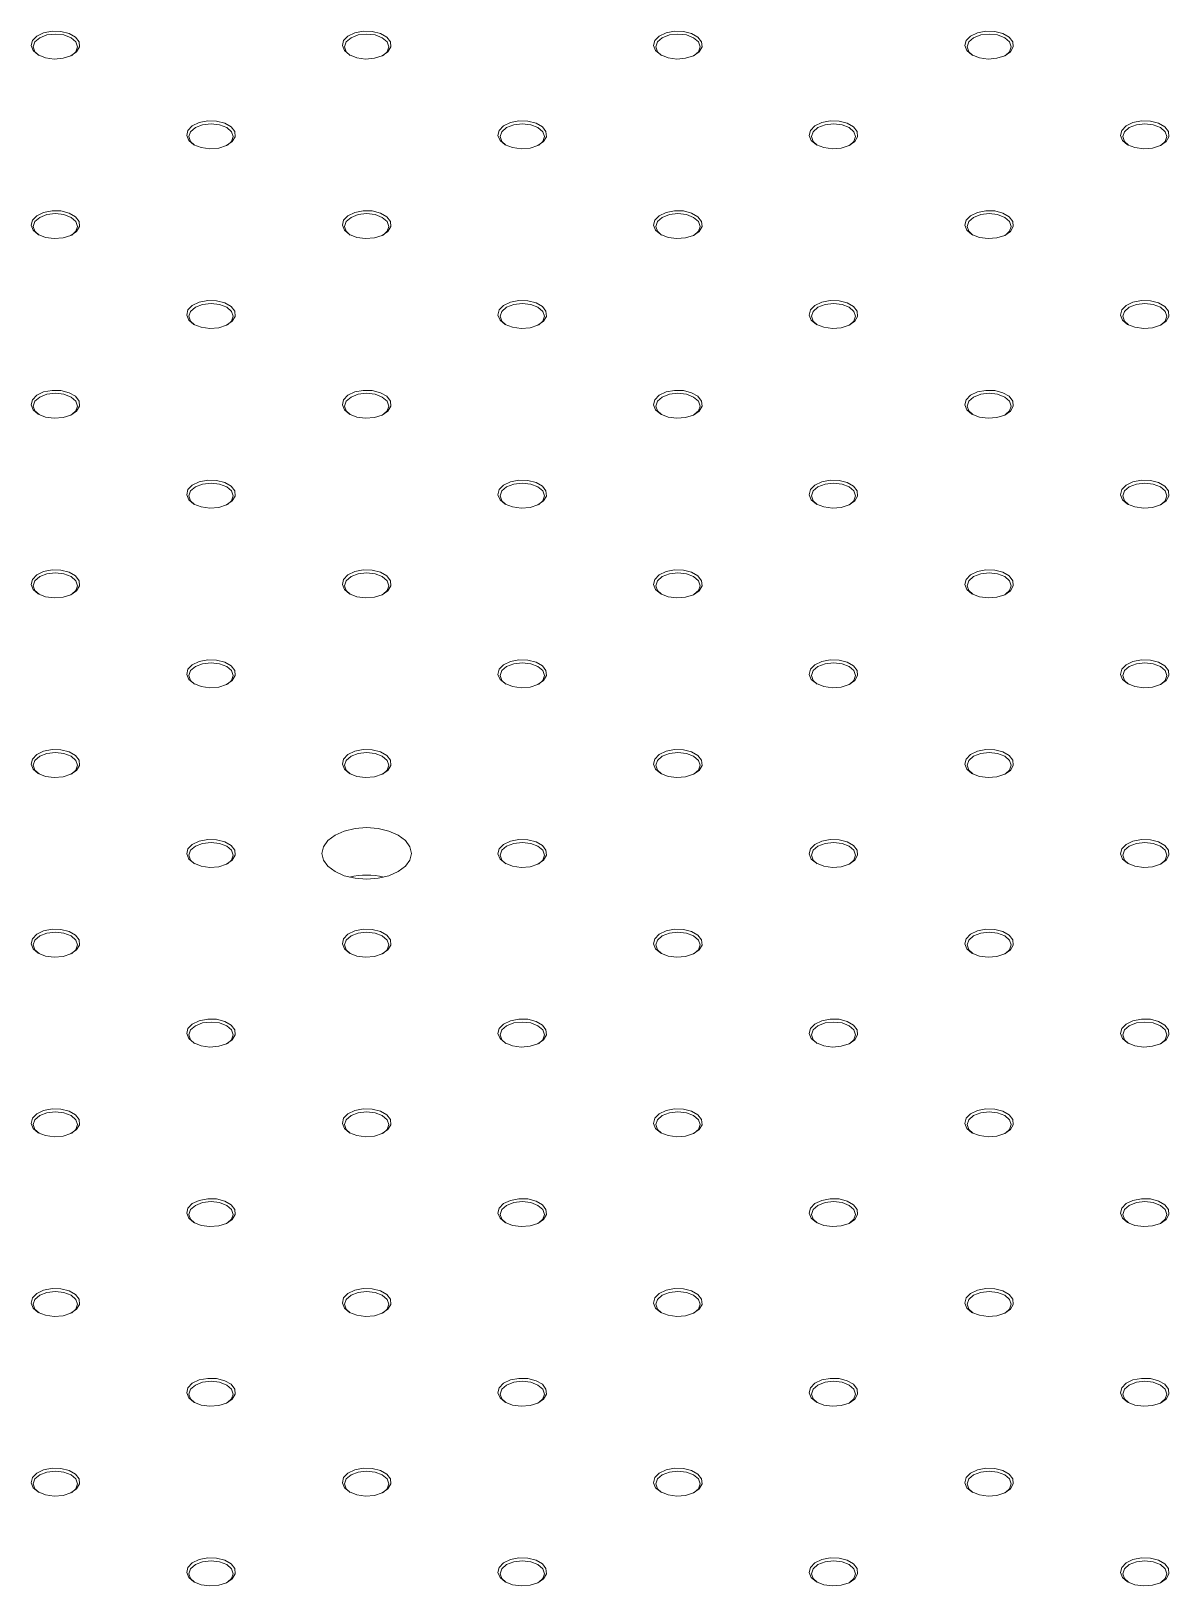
# Model space of a CAD drawing. Header units: inches. Extents: x 0.1 to 10.9, y 0 to 8.5.
# Drawn here: x 8.923 to 9.393, y 7.028 to 7.671 of the extents above; entities that cross this region are included whole.
import ezdxf

# ---------------------------------------------------------------- set-up
doc = ezdxf.new("R2010")
doc.units = ezdxf.units.IN
doc.header["$MEASUREMENT"] = 0

msp = doc.modelspace()

# ---------------------------------------------------------------- linework, layer by layer
at = {"color": 7, "linetype": 'Continuous', "lineweight": 18, "flags": 128}
for points in [[(8.92554, 7.66087), (8.92345, 7.66263), (8.92261, 7.6647), (8.92312, 7.66681), (8.92491, 7.66867), (8.92775, 7.67003), (8.93125, 7.67071), (8.93494, 7.67061), (8.93832, 7.66975), (8.94093, 7.66825), (8.94242, 7.6663), (8.94259, 7.66417), (8.94142, 7.66215), (8.93906, 7.66051), (8.93583, 7.65947), (8.93218, 7.65918), (8.92858, 7.65966), (8.92554, 7.66087)], [(9.0541, 7.66087), (9.05202, 7.66263), (9.05117, 7.6647), (9.05168, 7.66681), (9.05348, 7.66867), (9.05632, 7.67003), (9.05982, 7.67071), (9.06351, 7.67061), (9.06688, 7.66975), (9.06949, 7.66825), (9.07099, 7.6663), (9.07116, 7.66417), (9.06998, 7.66215), (9.06762, 7.66051), (9.0644, 7.65947), (9.06074, 7.65918), (9.05715, 7.65966), (9.0541, 7.66087)], [(9.18267, 7.66087), (9.18058, 7.66263), (9.17974, 7.6647), (9.18025, 7.66681), (9.18204, 7.66867), (9.18488, 7.67003), (9.18838, 7.67071), (9.19207, 7.67061), (9.19545, 7.66975), (9.19806, 7.66825), (9.19955, 7.6663), (9.19972, 7.66417), (9.19855, 7.66215), (9.19619, 7.66051), (9.19296, 7.65947), (9.18931, 7.65918), (9.18571, 7.65966), (9.18267, 7.66087)], [(9.31123, 7.66087), (9.30915, 7.66263), (9.3083, 7.6647), (9.30881, 7.66681), (9.31061, 7.66867), (9.31345, 7.67003), (9.31695, 7.67071), (9.32064, 7.67061), (9.32401, 7.66975), (9.32662, 7.66825), (9.32812, 7.6663), (9.32829, 7.66417), (9.32711, 7.66215), (9.32475, 7.66051), (9.32153, 7.65947), (9.31787, 7.65918), (9.31428, 7.65966), (9.31123, 7.66087)], [(8.93941, 7.66068), (8.94108, 7.66221), (8.94178, 7.66423), (8.94108, 7.66624), (8.9391, 7.66796), (8.93614, 7.6691), (8.93264, 7.6695), (8.92915, 7.6691), (8.92618, 7.66796), (8.9242, 7.66624), (8.92351, 7.66423), (8.9242, 7.66221), (8.92587, 7.66068)], [(9.06797, 7.66068), (9.06965, 7.66221), (9.07034, 7.66423), (9.06965, 7.66624), (9.06767, 7.66796), (9.0647, 7.6691), (9.06121, 7.6695), (9.05771, 7.6691), (9.05475, 7.66796), (9.05277, 7.66624), (9.05207, 7.66423), (9.05277, 7.66221), (9.05444, 7.66068)], [(9.19654, 7.66068), (9.19821, 7.66221), (9.19891, 7.66423), (9.19821, 7.66624), (9.19623, 7.66796), (9.19327, 7.6691), (9.18977, 7.6695), (9.18628, 7.6691), (9.18331, 7.66796), (9.18133, 7.66624), (9.18064, 7.66423), (9.18133, 7.66221), (9.183, 7.66068)], [(9.3251, 7.66068), (9.32678, 7.66221), (9.32747, 7.66423), (9.32678, 7.66624), (9.3248, 7.66796), (9.32183, 7.6691), (9.31834, 7.6695), (9.31484, 7.6691), (9.31188, 7.66796), (9.3099, 7.66624), (9.3092, 7.66423), (9.3099, 7.66221), (9.31157, 7.66068)], [(8.98982, 7.62376), (8.98774, 7.62552), (8.98689, 7.62759), (8.9874, 7.6297), (8.9892, 7.63156), (8.99204, 7.63293), (8.99554, 7.6336), (8.99922, 7.6335), (9.0026, 7.63264), (9.00521, 7.63114), (9.0067, 7.62919), (9.00687, 7.62706), (9.0057, 7.62504), (9.00334, 7.6234), (9.00012, 7.62236), (8.99646, 7.62207), (8.99287, 7.62255), (8.98982, 7.62376)], [(9.00369, 7.62357), (9.00537, 7.6251), (9.00606, 7.62712), (9.00537, 7.62913), (9.00339, 7.63085), (9.00042, 7.63199), (8.99692, 7.63239), (8.99343, 7.63199), (8.99046, 7.63085), (8.98848, 7.62913), (8.98779, 7.62712), (8.98848, 7.6251), (8.99016, 7.62357)], [(9.11839, 7.62376), (9.1163, 7.62552), (9.11545, 7.62759), (9.11597, 7.6297), (9.11776, 7.63156), (9.1206, 7.63293), (9.1241, 7.6336), (9.12779, 7.6335), (9.13117, 7.63264), (9.13378, 7.63114), (9.13527, 7.62919), (9.13544, 7.62706), (9.13427, 7.62504), (9.13191, 7.6234), (9.12868, 7.62236), (9.12503, 7.62207), (9.12143, 7.62255), (9.11839, 7.62376)], [(9.13226, 7.62357), (9.13393, 7.6251), (9.13463, 7.62712), (9.13393, 7.62913), (9.13195, 7.63085), (9.12899, 7.63199), (9.12549, 7.63239), (9.12199, 7.63199), (9.11903, 7.63085), (9.11705, 7.62913), (9.11635, 7.62712), (9.11705, 7.6251), (9.11872, 7.62357)], [(9.24695, 7.62376), (9.24487, 7.62552), (9.24402, 7.62759), (9.24453, 7.6297), (9.24633, 7.63156), (9.24917, 7.63293), (9.25267, 7.6336), (9.25635, 7.6335), (9.25973, 7.63264), (9.26234, 7.63114), (9.26383, 7.62919), (9.264, 7.62706), (9.26283, 7.62504), (9.26047, 7.6234), (9.25725, 7.62236), (9.25359, 7.62207), (9.25, 7.62255), (9.24695, 7.62376)], [(9.26082, 7.62357), (9.2625, 7.6251), (9.26319, 7.62712), (9.2625, 7.62913), (9.26051, 7.63085), (9.25755, 7.63199), (9.25405, 7.63239), (9.25056, 7.63199), (9.24759, 7.63085), (9.24561, 7.62913), (9.24492, 7.62712), (9.24561, 7.6251), (9.24729, 7.62357)], [(9.37552, 7.62376), (9.37343, 7.62552), (9.37258, 7.62759), (9.37309, 7.6297), (9.37489, 7.63156), (9.37773, 7.63293), (9.38123, 7.6336), (9.38492, 7.6335), (9.3883, 7.63264), (9.39091, 7.63114), (9.3924, 7.62919), (9.39257, 7.62706), (9.3914, 7.62504), (9.38904, 7.6234), (9.38581, 7.62236), (9.38216, 7.62207), (9.37856, 7.62255), (9.37552, 7.62376)], [(9.38939, 7.62357), (9.39106, 7.6251), (9.39176, 7.62712), (9.39106, 7.62913), (9.38908, 7.63085), (9.38612, 7.63199), (9.38262, 7.63239), (9.37912, 7.63199), (9.37616, 7.63085), (9.37418, 7.62913), (9.37348, 7.62712), (9.37418, 7.6251), (9.37585, 7.62357)], [(8.92554, 7.58665), (8.92345, 7.58841), (8.92261, 7.59048), (8.92312, 7.59259), (8.92491, 7.59445), (8.92775, 7.59582), (8.93125, 7.59649), (8.93494, 7.59639), (8.93832, 7.59553), (8.94093, 7.59403), (8.94242, 7.59208), (8.94259, 7.58995), (8.94142, 7.58793), (8.93906, 7.58629), (8.93583, 7.58525), (8.93218, 7.58496), (8.92858, 7.58544), (8.92554, 7.58665)], [(8.93941, 7.58646), (8.94108, 7.58799), (8.94178, 7.59001), (8.94108, 7.59203), (8.9391, 7.59374), (8.93614, 7.59488), (8.93264, 7.59528), (8.92915, 7.59488), (8.92618, 7.59374), (8.9242, 7.59203), (8.92351, 7.59001), (8.9242, 7.58799), (8.92587, 7.58646)], [(9.0541, 7.58665), (9.05202, 7.58841), (9.05117, 7.59048), (9.05168, 7.59259), (9.05348, 7.59445), (9.05632, 7.59582), (9.05982, 7.59649), (9.06351, 7.59639), (9.06688, 7.59553), (9.06949, 7.59403), (9.07099, 7.59208), (9.07116, 7.58995), (9.06998, 7.58793), (9.06762, 7.58629), (9.0644, 7.58525), (9.06074, 7.58496), (9.05715, 7.58544), (9.0541, 7.58665)], [(9.06797, 7.58646), (9.06965, 7.58799), (9.07034, 7.59001), (9.06965, 7.59203), (9.06767, 7.59374), (9.0647, 7.59488), (9.06121, 7.59528), (9.05771, 7.59488), (9.05475, 7.59374), (9.05277, 7.59203), (9.05207, 7.59001), (9.05277, 7.58799), (9.05444, 7.58646)], [(9.18267, 7.58665), (9.18058, 7.58841), (9.17974, 7.59048), (9.18025, 7.59259), (9.18204, 7.59445), (9.18488, 7.59582), (9.18838, 7.59649), (9.19207, 7.59639), (9.19545, 7.59553), (9.19806, 7.59403), (9.19955, 7.59208), (9.19972, 7.58995), (9.19855, 7.58793), (9.19619, 7.58629), (9.19296, 7.58525), (9.18931, 7.58496), (9.18571, 7.58544), (9.18267, 7.58665)], [(9.19654, 7.58646), (9.19821, 7.58799), (9.19891, 7.59001), (9.19821, 7.59203), (9.19623, 7.59374), (9.19327, 7.59488), (9.18977, 7.59528), (9.18628, 7.59488), (9.18331, 7.59374), (9.18133, 7.59203), (9.18064, 7.59001), (9.18133, 7.58799), (9.183, 7.58646)], [(9.31123, 7.58665), (9.30915, 7.58841), (9.3083, 7.59048), (9.30881, 7.59259), (9.31061, 7.59445), (9.31345, 7.59582), (9.31695, 7.59649), (9.32064, 7.59639), (9.32401, 7.59553), (9.32662, 7.59403), (9.32812, 7.59208), (9.32829, 7.58995), (9.32711, 7.58793), (9.32475, 7.58629), (9.32153, 7.58525), (9.31787, 7.58496), (9.31428, 7.58544), (9.31123, 7.58665)], [(9.3251, 7.58646), (9.32678, 7.58799), (9.32747, 7.59001), (9.32678, 7.59203), (9.3248, 7.59374), (9.32183, 7.59488), (9.31834, 7.59528), (9.31484, 7.59488), (9.31188, 7.59374), (9.3099, 7.59203), (9.3092, 7.59001), (9.3099, 7.58799), (9.31157, 7.58646)], [(8.98982, 7.54954), (8.98774, 7.5513), (8.98689, 7.55337), (8.9874, 7.55548), (8.9892, 7.55734), (8.99204, 7.55871), (8.99554, 7.55938), (8.99922, 7.55928), (9.0026, 7.55842), (9.00521, 7.55692), (9.0067, 7.55497), (9.00687, 7.55284), (9.0057, 7.55082), (9.00334, 7.54918), (9.00012, 7.54814), (8.99646, 7.54785), (8.99287, 7.54833), (8.98982, 7.54954)], [(9.00369, 7.54935), (9.00537, 7.55088), (9.00606, 7.5529), (9.00537, 7.55492), (9.00339, 7.55663), (9.00042, 7.55777), (8.99692, 7.55817), (8.99343, 7.55777), (8.99046, 7.55663), (8.98848, 7.55492), (8.98779, 7.5529), (8.98848, 7.55088), (8.99016, 7.54935)], [(9.11839, 7.54954), (9.1163, 7.5513), (9.11545, 7.55337), (9.11597, 7.55548), (9.11776, 7.55734), (9.1206, 7.55871), (9.1241, 7.55938), (9.12779, 7.55928), (9.13117, 7.55842), (9.13378, 7.55692), (9.13527, 7.55497), (9.13544, 7.55284), (9.13427, 7.55082), (9.13191, 7.54918), (9.12868, 7.54814), (9.12503, 7.54785), (9.12143, 7.54833), (9.11839, 7.54954)], [(9.13226, 7.54935), (9.13393, 7.55088), (9.13463, 7.5529), (9.13393, 7.55492), (9.13195, 7.55663), (9.12899, 7.55777), (9.12549, 7.55817), (9.12199, 7.55777), (9.11903, 7.55663), (9.11705, 7.55492), (9.11635, 7.5529), (9.11705, 7.55088), (9.11872, 7.54935)], [(9.24695, 7.54954), (9.24487, 7.5513), (9.24402, 7.55337), (9.24453, 7.55548), (9.24633, 7.55734), (9.24917, 7.55871), (9.25267, 7.55938), (9.25635, 7.55928), (9.25973, 7.55842), (9.26234, 7.55692), (9.26383, 7.55497), (9.264, 7.55284), (9.26283, 7.55082), (9.26047, 7.54918), (9.25725, 7.54814), (9.25359, 7.54785), (9.25, 7.54833), (9.24695, 7.54954)], [(9.26082, 7.54935), (9.2625, 7.55088), (9.26319, 7.5529), (9.2625, 7.55492), (9.26051, 7.55663), (9.25755, 7.55777), (9.25405, 7.55817), (9.25056, 7.55777), (9.24759, 7.55663), (9.24561, 7.55492), (9.24492, 7.5529), (9.24561, 7.55088), (9.24729, 7.54935)], [(9.37552, 7.54954), (9.37343, 7.5513), (9.37258, 7.55337), (9.37309, 7.55548), (9.37489, 7.55734), (9.37773, 7.55871), (9.38123, 7.55938), (9.38492, 7.55928), (9.3883, 7.55842), (9.39091, 7.55692), (9.3924, 7.55497), (9.39257, 7.55284), (9.3914, 7.55082), (9.38904, 7.54918), (9.38581, 7.54814), (9.38216, 7.54785), (9.37856, 7.54833), (9.37552, 7.54954)], [(9.38939, 7.54935), (9.39106, 7.55088), (9.39176, 7.5529), (9.39106, 7.55492), (9.38908, 7.55663), (9.38612, 7.55777), (9.38262, 7.55817), (9.37912, 7.55777), (9.37616, 7.55663), (9.37418, 7.55492), (9.37348, 7.5529), (9.37418, 7.55088), (9.37585, 7.54935)], [(8.92554, 7.51243), (8.92345, 7.51419), (8.92261, 7.51626), (8.92312, 7.51837), (8.92491, 7.52024), (8.92775, 7.5216), (8.93125, 7.52227), (8.93494, 7.52218), (8.93832, 7.52131), (8.94093, 7.51981), (8.94242, 7.51786), (8.94259, 7.51573), (8.94142, 7.51371), (8.93906, 7.51207), (8.93583, 7.51103), (8.93218, 7.51074), (8.92858, 7.51123), (8.92554, 7.51243)], [(8.93941, 7.51224), (8.94108, 7.51377), (8.94178, 7.51579), (8.94108, 7.51781), (8.9391, 7.51952), (8.93614, 7.52066), (8.93264, 7.52106), (8.92915, 7.52066), (8.92618, 7.51952), (8.9242, 7.51781), (8.92351, 7.51579), (8.9242, 7.51377), (8.92587, 7.51224)], [(9.0541, 7.51243), (9.05202, 7.51419), (9.05117, 7.51626), (9.05168, 7.51837), (9.05348, 7.52024), (9.05632, 7.5216), (9.05982, 7.52227), (9.06351, 7.52218), (9.06688, 7.52131), (9.06949, 7.51981), (9.07099, 7.51786), (9.07116, 7.51573), (9.06998, 7.51371), (9.06762, 7.51207), (9.0644, 7.51103), (9.06074, 7.51074), (9.05715, 7.51123), (9.0541, 7.51243)], [(9.06797, 7.51224), (9.06965, 7.51377), (9.07034, 7.51579), (9.06965, 7.51781), (9.06767, 7.51952), (9.0647, 7.52066), (9.06121, 7.52106), (9.05771, 7.52066), (9.05475, 7.51952), (9.05277, 7.51781), (9.05207, 7.51579), (9.05277, 7.51377), (9.05444, 7.51224)], [(9.18267, 7.51243), (9.18058, 7.51419), (9.17974, 7.51626), (9.18025, 7.51837), (9.18204, 7.52024), (9.18488, 7.5216), (9.18838, 7.52227), (9.19207, 7.52218), (9.19545, 7.52131), (9.19806, 7.51981), (9.19955, 7.51786), (9.19972, 7.51573), (9.19855, 7.51371), (9.19619, 7.51207), (9.19296, 7.51103), (9.18931, 7.51074), (9.18571, 7.51123), (9.18267, 7.51243)], [(9.19654, 7.51224), (9.19821, 7.51377), (9.19891, 7.51579), (9.19821, 7.51781), (9.19623, 7.51952), (9.19327, 7.52066), (9.18977, 7.52106), (9.18628, 7.52066), (9.18331, 7.51952), (9.18133, 7.51781), (9.18064, 7.51579), (9.18133, 7.51377), (9.183, 7.51224)], [(9.31123, 7.51243), (9.30915, 7.51419), (9.3083, 7.51626), (9.30881, 7.51837), (9.31061, 7.52024), (9.31345, 7.5216), (9.31695, 7.52227), (9.32064, 7.52218), (9.32401, 7.52131), (9.32662, 7.51981), (9.32812, 7.51786), (9.32829, 7.51573), (9.32711, 7.51371), (9.32475, 7.51207), (9.32153, 7.51103), (9.31787, 7.51074), (9.31428, 7.51123), (9.31123, 7.51243)], [(9.3251, 7.51224), (9.32678, 7.51377), (9.32747, 7.51579), (9.32678, 7.51781), (9.3248, 7.51952), (9.32183, 7.52066), (9.31834, 7.52106), (9.31484, 7.52066), (9.31188, 7.51952), (9.3099, 7.51781), (9.3092, 7.51579), (9.3099, 7.51377), (9.31157, 7.51224)], [(8.98982, 7.47532), (8.98774, 7.47708), (8.98689, 7.47915), (8.9874, 7.48126), (8.9892, 7.48313), (8.99204, 7.48449), (8.99554, 7.48516), (8.99922, 7.48507), (9.0026, 7.48421), (9.00521, 7.4827), (9.0067, 7.48075), (9.00687, 7.47862), (9.0057, 7.4766), (9.00334, 7.47496), (9.00012, 7.47392), (8.99646, 7.47363), (8.99287, 7.47412), (8.98982, 7.47532)], [(9.00369, 7.47514), (9.00537, 7.47666), (9.00606, 7.47868), (9.00537, 7.4807), (9.00339, 7.48241), (9.00042, 7.48355), (8.99692, 7.48395), (8.99343, 7.48355), (8.99046, 7.48241), (8.98848, 7.4807), (8.98779, 7.47868), (8.98848, 7.47666), (8.99016, 7.47514)], [(9.11839, 7.47532), (9.1163, 7.47708), (9.11545, 7.47915), (9.11597, 7.48126), (9.11776, 7.48313), (9.1206, 7.48449), (9.1241, 7.48516), (9.12779, 7.48507), (9.13117, 7.48421), (9.13378, 7.4827), (9.13527, 7.48075), (9.13544, 7.47862), (9.13427, 7.4766), (9.13191, 7.47496), (9.12868, 7.47392), (9.12503, 7.47363), (9.12143, 7.47412), (9.11839, 7.47532)], [(9.13226, 7.47514), (9.13393, 7.47666), (9.13463, 7.47868), (9.13393, 7.4807), (9.13195, 7.48241), (9.12899, 7.48355), (9.12549, 7.48395), (9.12199, 7.48355), (9.11903, 7.48241), (9.11705, 7.4807), (9.11635, 7.47868), (9.11705, 7.47666), (9.11872, 7.47514)], [(9.24695, 7.47532), (9.24487, 7.47708), (9.24402, 7.47915), (9.24453, 7.48126), (9.24633, 7.48313), (9.24917, 7.48449), (9.25267, 7.48516), (9.25635, 7.48507), (9.25973, 7.48421), (9.26234, 7.4827), (9.26383, 7.48075), (9.264, 7.47862), (9.26283, 7.4766), (9.26047, 7.47496), (9.25725, 7.47392), (9.25359, 7.47363), (9.25, 7.47412), (9.24695, 7.47532)], [(9.26082, 7.47514), (9.2625, 7.47666), (9.26319, 7.47868), (9.2625, 7.4807), (9.26051, 7.48241), (9.25755, 7.48355), (9.25405, 7.48395), (9.25056, 7.48355), (9.24759, 7.48241), (9.24561, 7.4807), (9.24492, 7.47868), (9.24561, 7.47666), (9.24729, 7.47514)], [(9.37552, 7.47532), (9.37343, 7.47708), (9.37258, 7.47915), (9.37309, 7.48126), (9.37489, 7.48313), (9.37773, 7.48449), (9.38123, 7.48516), (9.38492, 7.48507), (9.3883, 7.48421), (9.39091, 7.4827), (9.3924, 7.48075), (9.39257, 7.47862), (9.3914, 7.4766), (9.38904, 7.47496), (9.38581, 7.47392), (9.38216, 7.47363), (9.37856, 7.47412), (9.37552, 7.47532)], [(9.38939, 7.47514), (9.39106, 7.47666), (9.39176, 7.47868), (9.39106, 7.4807), (9.38908, 7.48241), (9.38612, 7.48355), (9.38262, 7.48395), (9.37912, 7.48355), (9.37616, 7.48241), (9.37418, 7.4807), (9.37348, 7.47868), (9.37418, 7.47666), (9.37585, 7.47514)], [(8.92554, 7.43821), (8.92345, 7.43997), (8.92261, 7.44204), (8.92312, 7.44415), (8.92491, 7.44602), (8.92775, 7.44738), (8.93125, 7.44806), (8.93494, 7.44796), (8.93832, 7.4471), (8.94093, 7.44559), (8.94242, 7.44364), (8.94259, 7.44151), (8.94142, 7.43949), (8.93906, 7.43785), (8.93583, 7.43681), (8.93218, 7.43652), (8.92858, 7.43701), (8.92554, 7.43821)], [(8.93941, 7.43803), (8.94108, 7.43955), (8.94178, 7.44157), (8.94108, 7.44359), (8.9391, 7.4453), (8.93614, 7.44644), (8.93264, 7.44684), (8.92915, 7.44644), (8.92618, 7.4453), (8.9242, 7.44359), (8.92351, 7.44157), (8.9242, 7.43955), (8.92587, 7.43803)], [(9.0541, 7.43821), (9.05202, 7.43997), (9.05117, 7.44204), (9.05168, 7.44415), (9.05348, 7.44602), (9.05632, 7.44738), (9.05982, 7.44806), (9.06351, 7.44796), (9.06688, 7.4471), (9.06949, 7.44559), (9.07099, 7.44364), (9.07116, 7.44151), (9.06998, 7.43949), (9.06762, 7.43785), (9.0644, 7.43681), (9.06074, 7.43652), (9.05715, 7.43701), (9.0541, 7.43821)], [(9.06797, 7.43803), (9.06965, 7.43955), (9.07034, 7.44157), (9.06965, 7.44359), (9.06767, 7.4453), (9.0647, 7.44644), (9.06121, 7.44684), (9.05771, 7.44644), (9.05475, 7.4453), (9.05277, 7.44359), (9.05207, 7.44157), (9.05277, 7.43955), (9.05444, 7.43803)], [(9.18267, 7.43821), (9.18058, 7.43997), (9.17974, 7.44204), (9.18025, 7.44415), (9.18204, 7.44602), (9.18488, 7.44738), (9.18838, 7.44806), (9.19207, 7.44796), (9.19545, 7.4471), (9.19806, 7.44559), (9.19955, 7.44364), (9.19972, 7.44151), (9.19855, 7.43949), (9.19619, 7.43785), (9.19296, 7.43681), (9.18931, 7.43652), (9.18571, 7.43701), (9.18267, 7.43821)], [(9.19654, 7.43803), (9.19821, 7.43955), (9.19891, 7.44157), (9.19821, 7.44359), (9.19623, 7.4453), (9.19327, 7.44644), (9.18977, 7.44684), (9.18628, 7.44644), (9.18331, 7.4453), (9.18133, 7.44359), (9.18064, 7.44157), (9.18133, 7.43955), (9.183, 7.43803)], [(9.31123, 7.43821), (9.30915, 7.43997), (9.3083, 7.44204), (9.30881, 7.44415), (9.31061, 7.44602), (9.31345, 7.44738), (9.31695, 7.44806), (9.32064, 7.44796), (9.32401, 7.4471), (9.32662, 7.44559), (9.32812, 7.44364), (9.32829, 7.44151), (9.32711, 7.43949), (9.32475, 7.43785), (9.32153, 7.43681), (9.31787, 7.43652), (9.31428, 7.43701), (9.31123, 7.43821)], [(9.3251, 7.43803), (9.32678, 7.43955), (9.32747, 7.44157), (9.32678, 7.44359), (9.3248, 7.4453), (9.32183, 7.44644), (9.31834, 7.44684), (9.31484, 7.44644), (9.31188, 7.4453), (9.3099, 7.44359), (9.3092, 7.44157), (9.3099, 7.43955), (9.31157, 7.43803)], [(8.98982, 7.4011), (8.98774, 7.40286), (8.98689, 7.40493), (8.9874, 7.40704), (8.9892, 7.40891), (8.99204, 7.41027), (8.99554, 7.41095), (8.99922, 7.41085), (9.0026, 7.40999), (9.00521, 7.40848), (9.0067, 7.40653), (9.00687, 7.4044), (9.0057, 7.40238), (9.00334, 7.40074), (9.00012, 7.3997), (8.99646, 7.39941), (8.99287, 7.3999), (8.98982, 7.4011)], [(9.00369, 7.40092), (9.00537, 7.40244), (9.00606, 7.40446), (9.00537, 7.40648), (9.00339, 7.40819), (9.00042, 7.40933), (8.99692, 7.40973), (8.99343, 7.40933), (8.99046, 7.40819), (8.98848, 7.40648), (8.98779, 7.40446), (8.98848, 7.40244), (8.99016, 7.40092)], [(9.11839, 7.4011), (9.1163, 7.40286), (9.11545, 7.40493), (9.11597, 7.40704), (9.11776, 7.40891), (9.1206, 7.41027), (9.1241, 7.41095), (9.12779, 7.41085), (9.13117, 7.40999), (9.13378, 7.40848), (9.13527, 7.40653), (9.13544, 7.4044), (9.13427, 7.40238), (9.13191, 7.40074), (9.12868, 7.3997), (9.12503, 7.39941), (9.12143, 7.3999), (9.11839, 7.4011)], [(9.13226, 7.40092), (9.13393, 7.40244), (9.13463, 7.40446), (9.13393, 7.40648), (9.13195, 7.40819), (9.12899, 7.40933), (9.12549, 7.40973), (9.12199, 7.40933), (9.11903, 7.40819), (9.11705, 7.40648), (9.11635, 7.40446), (9.11705, 7.40244), (9.11872, 7.40092)], [(9.24695, 7.4011), (9.24487, 7.40286), (9.24402, 7.40493), (9.24453, 7.40704), (9.24633, 7.40891), (9.24917, 7.41027), (9.25267, 7.41095), (9.25635, 7.41085), (9.25973, 7.40999), (9.26234, 7.40848), (9.26383, 7.40653), (9.264, 7.4044), (9.26283, 7.40238), (9.26047, 7.40074), (9.25725, 7.3997), (9.25359, 7.39941), (9.25, 7.3999), (9.24695, 7.4011)], [(9.26082, 7.40092), (9.2625, 7.40244), (9.26319, 7.40446), (9.2625, 7.40648), (9.26051, 7.40819), (9.25755, 7.40933), (9.25405, 7.40973), (9.25056, 7.40933), (9.24759, 7.40819), (9.24561, 7.40648), (9.24492, 7.40446), (9.24561, 7.40244), (9.24729, 7.40092)], [(9.37552, 7.4011), (9.37343, 7.40286), (9.37258, 7.40493), (9.37309, 7.40704), (9.37489, 7.40891), (9.37773, 7.41027), (9.38123, 7.41095), (9.38492, 7.41085), (9.3883, 7.40999), (9.39091, 7.40848), (9.3924, 7.40653), (9.39257, 7.4044), (9.3914, 7.40238), (9.38904, 7.40074), (9.38581, 7.3997), (9.38216, 7.39941), (9.37856, 7.3999), (9.37552, 7.4011)], [(9.38939, 7.40092), (9.39106, 7.40244), (9.39176, 7.40446), (9.39106, 7.40648), (9.38908, 7.40819), (9.38612, 7.40933), (9.38262, 7.40973), (9.37912, 7.40933), (9.37616, 7.40819), (9.37418, 7.40648), (9.37348, 7.40446), (9.37418, 7.40244), (9.37585, 7.40092)], [(8.92554, 7.36399), (8.92345, 7.36575), (8.92261, 7.36782), (8.92312, 7.36994), (8.92491, 7.3718), (8.92775, 7.37316), (8.93125, 7.37384), (8.93494, 7.37374), (8.93832, 7.37288), (8.94093, 7.37137), (8.94242, 7.36942), (8.94259, 7.36729), (8.94142, 7.36527), (8.93906, 7.36363), (8.93583, 7.36259), (8.93218, 7.3623), (8.92858, 7.36279), (8.92554, 7.36399)], [(8.93941, 7.36381), (8.94108, 7.36533), (8.94178, 7.36735), (8.94108, 7.36937), (8.9391, 7.37108), (8.93614, 7.37222), (8.93264, 7.37262), (8.92915, 7.37222), (8.92618, 7.37108), (8.9242, 7.36937), (8.92351, 7.36735), (8.9242, 7.36533), (8.92587, 7.36381)], [(9.0541, 7.36399), (9.05202, 7.36575), (9.05117, 7.36782), (9.05168, 7.36994), (9.05348, 7.3718), (9.05632, 7.37316), (9.05982, 7.37384), (9.06351, 7.37374), (9.06688, 7.37288), (9.06949, 7.37137), (9.07099, 7.36942), (9.07116, 7.36729), (9.06998, 7.36527), (9.06762, 7.36363), (9.0644, 7.36259), (9.06074, 7.3623), (9.05715, 7.36279), (9.0541, 7.36399)], [(9.06797, 7.36381), (9.06965, 7.36533), (9.07034, 7.36735), (9.06965, 7.36937), (9.06767, 7.37108), (9.0647, 7.37222), (9.06121, 7.37262), (9.05771, 7.37222), (9.05475, 7.37108), (9.05277, 7.36937), (9.05207, 7.36735), (9.05277, 7.36533), (9.05444, 7.36381)], [(9.18267, 7.36399), (9.18058, 7.36575), (9.17974, 7.36782), (9.18025, 7.36994), (9.18204, 7.3718), (9.18488, 7.37316), (9.18838, 7.37384), (9.19207, 7.37374), (9.19545, 7.37288), (9.19806, 7.37137), (9.19955, 7.36942), (9.19972, 7.36729), (9.19855, 7.36527), (9.19619, 7.36363), (9.19296, 7.36259), (9.18931, 7.3623), (9.18571, 7.36279), (9.18267, 7.36399)], [(9.19654, 7.36381), (9.19821, 7.36533), (9.19891, 7.36735), (9.19821, 7.36937), (9.19623, 7.37108), (9.19327, 7.37222), (9.18977, 7.37262), (9.18628, 7.37222), (9.18331, 7.37108), (9.18133, 7.36937), (9.18064, 7.36735), (9.18133, 7.36533), (9.183, 7.36381)], [(9.31123, 7.36399), (9.30915, 7.36575), (9.3083, 7.36782), (9.30881, 7.36994), (9.31061, 7.3718), (9.31345, 7.37316), (9.31695, 7.37384), (9.32064, 7.37374), (9.32401, 7.37288), (9.32662, 7.37137), (9.32812, 7.36942), (9.32829, 7.36729), (9.32711, 7.36527), (9.32475, 7.36363), (9.32153, 7.36259), (9.31787, 7.3623), (9.31428, 7.36279), (9.31123, 7.36399)], [(9.3251, 7.36381), (9.32678, 7.36533), (9.32747, 7.36735), (9.32678, 7.36937), (9.3248, 7.37108), (9.32183, 7.37222), (9.31834, 7.37262), (9.31484, 7.37222), (9.31188, 7.37108), (9.3099, 7.36937), (9.3092, 7.36735), (9.3099, 7.36533), (9.31157, 7.36381)], [(8.98982, 7.32688), (8.98774, 7.32864), (8.98689, 7.33072), (8.9874, 7.33283), (8.9892, 7.33469), (8.99204, 7.33605), (8.99554, 7.33673), (8.99922, 7.33663), (9.0026, 7.33577), (9.00521, 7.33426), (9.0067, 7.33231), (9.00687, 7.33018), (9.0057, 7.32816), (9.00334, 7.32652), (9.00012, 7.32548), (8.99646, 7.32519), (8.99287, 7.32568), (8.98982, 7.32688)], [(9.04816, 7.32345), (9.05198, 7.32176), (9.05643, 7.32069), (9.06121, 7.32033), (9.06598, 7.32069), (9.07043, 7.32176), (9.07426, 7.32345), (9.07719, 7.32566), (9.07903, 7.32823), (9.07966, 7.33098), (9.07903, 7.33374), (9.07719, 7.33631), (9.07426, 7.33852), (9.07043, 7.34021), (9.06598, 7.34127), (9.06121, 7.34164), (9.05643, 7.34127), (9.05198, 7.34021), (9.04816, 7.33852), (9.04523, 7.33631), (9.04338, 7.33374), (9.04275, 7.33098), (9.04338, 7.32823), (9.04523, 7.32566), (9.04816, 7.32345)], [(9.11839, 7.32688), (9.1163, 7.32864), (9.11545, 7.33072), (9.11597, 7.33283), (9.11776, 7.33469), (9.1206, 7.33605), (9.1241, 7.33673), (9.12779, 7.33663), (9.13117, 7.33577), (9.13378, 7.33426), (9.13527, 7.33231), (9.13544, 7.33018), (9.13427, 7.32816), (9.13191, 7.32652), (9.12868, 7.32548), (9.12503, 7.32519), (9.12143, 7.32568), (9.11839, 7.32688)], [(9.24695, 7.32688), (9.24487, 7.32864), (9.24402, 7.33072), (9.24453, 7.33283), (9.24633, 7.33469), (9.24917, 7.33605), (9.25267, 7.33673), (9.25635, 7.33663), (9.25973, 7.33577), (9.26234, 7.33426), (9.26383, 7.33231), (9.264, 7.33018), (9.26283, 7.32816), (9.26047, 7.32652), (9.25725, 7.32548), (9.25359, 7.32519), (9.25, 7.32568), (9.24695, 7.32688)], [(9.37552, 7.32688), (9.37343, 7.32864), (9.37258, 7.33072), (9.37309, 7.33283), (9.37489, 7.33469), (9.37773, 7.33605), (9.38123, 7.33673), (9.38492, 7.33663), (9.3883, 7.33577), (9.39091, 7.33426), (9.3924, 7.33231), (9.39257, 7.33018), (9.3914, 7.32816), (9.38904, 7.32652), (9.38581, 7.32548), (9.38216, 7.32519), (9.37856, 7.32568), (9.37552, 7.32688)], [(9.00369, 7.3267), (9.00537, 7.32822), (9.00606, 7.33024), (9.00537, 7.33226), (9.00339, 7.33397), (9.00042, 7.33511), (8.99692, 7.33552), (8.99343, 7.33511), (8.99046, 7.33397), (8.98848, 7.33226), (8.98779, 7.33024), (8.98848, 7.32822), (8.99016, 7.3267)], [(9.13226, 7.3267), (9.13393, 7.32822), (9.13463, 7.33024), (9.13393, 7.33226), (9.13195, 7.33397), (9.12899, 7.33511), (9.12549, 7.33552), (9.12199, 7.33511), (9.11903, 7.33397), (9.11705, 7.33226), (9.11635, 7.33024), (9.11705, 7.32822), (9.11872, 7.3267)], [(9.26082, 7.3267), (9.2625, 7.32822), (9.26319, 7.33024), (9.2625, 7.33226), (9.26051, 7.33397), (9.25755, 7.33511), (9.25405, 7.33552), (9.25056, 7.33511), (9.24759, 7.33397), (9.24561, 7.33226), (9.24492, 7.33024), (9.24561, 7.32822), (9.24729, 7.3267)], [(9.38939, 7.3267), (9.39106, 7.32822), (9.39176, 7.33024), (9.39106, 7.33226), (9.38908, 7.33397), (9.38612, 7.33511), (9.38262, 7.33552), (9.37912, 7.33511), (9.37616, 7.33397), (9.37418, 7.33226), (9.37348, 7.33024), (9.37418, 7.32822), (9.37585, 7.3267)], [(8.92554, 7.28977), (8.92345, 7.29153), (8.92261, 7.29361), (8.92312, 7.29572), (8.92491, 7.29758), (8.92775, 7.29894), (8.93125, 7.29962), (8.93494, 7.29952), (8.93832, 7.29866), (8.94093, 7.29715), (8.94242, 7.2952), (8.94259, 7.29307), (8.94142, 7.29105), (8.93906, 7.28941), (8.93583, 7.28838), (8.93218, 7.28808), (8.92858, 7.28857), (8.92554, 7.28977)], [(8.93941, 7.28959), (8.94108, 7.29111), (8.94178, 7.29313), (8.94108, 7.29515), (8.9391, 7.29686), (8.93614, 7.298), (8.93264, 7.29841), (8.92915, 7.298), (8.92618, 7.29686), (8.9242, 7.29515), (8.92351, 7.29313), (8.9242, 7.29111), (8.92587, 7.28959)], [(9.0541, 7.28977), (9.05202, 7.29153), (9.05117, 7.29361), (9.05168, 7.29572), (9.05348, 7.29758), (9.05632, 7.29894), (9.05982, 7.29962), (9.06351, 7.29952), (9.06688, 7.29866), (9.06949, 7.29715), (9.07099, 7.2952), (9.07116, 7.29307), (9.06998, 7.29105), (9.06762, 7.28941), (9.0644, 7.28838), (9.06074, 7.28808), (9.05715, 7.28857), (9.0541, 7.28977)], [(9.06797, 7.28959), (9.06965, 7.29111), (9.07034, 7.29313), (9.06965, 7.29515), (9.06767, 7.29686), (9.0647, 7.298), (9.06121, 7.29841), (9.05771, 7.298), (9.05475, 7.29686), (9.05277, 7.29515), (9.05207, 7.29313), (9.05277, 7.29111), (9.05444, 7.28959)], [(9.18267, 7.28977), (9.18058, 7.29153), (9.17974, 7.29361), (9.18025, 7.29572), (9.18204, 7.29758), (9.18488, 7.29894), (9.18838, 7.29962), (9.19207, 7.29952), (9.19545, 7.29866), (9.19806, 7.29715), (9.19955, 7.2952), (9.19972, 7.29307), (9.19855, 7.29105), (9.19619, 7.28941), (9.19296, 7.28838), (9.18931, 7.28808), (9.18571, 7.28857), (9.18267, 7.28977)], [(9.19654, 7.28959), (9.19821, 7.29111), (9.19891, 7.29313), (9.19821, 7.29515), (9.19623, 7.29686), (9.19327, 7.298), (9.18977, 7.29841), (9.18628, 7.298), (9.18331, 7.29686), (9.18133, 7.29515), (9.18064, 7.29313), (9.18133, 7.29111), (9.183, 7.28959)], [(9.31123, 7.28977), (9.30915, 7.29153), (9.3083, 7.29361), (9.30881, 7.29572), (9.31061, 7.29758), (9.31345, 7.29894), (9.31695, 7.29962), (9.32064, 7.29952), (9.32401, 7.29866), (9.32662, 7.29715), (9.32812, 7.2952), (9.32829, 7.29307), (9.32711, 7.29105), (9.32475, 7.28941), (9.32153, 7.28838), (9.31787, 7.28808), (9.31428, 7.28857), (9.31123, 7.28977)], [(9.3251, 7.28959), (9.32678, 7.29111), (9.32747, 7.29313), (9.32678, 7.29515), (9.3248, 7.29686), (9.32183, 7.298), (9.31834, 7.29841), (9.31484, 7.298), (9.31188, 7.29686), (9.3099, 7.29515), (9.3092, 7.29313), (9.3099, 7.29111), (9.31157, 7.28959)], [(8.98982, 7.25266), (8.98774, 7.25442), (8.98689, 7.2565), (8.9874, 7.25861), (8.9892, 7.26047), (8.99204, 7.26183), (8.99554, 7.26251), (8.99922, 7.26241), (9.0026, 7.26155), (9.00521, 7.26004), (9.0067, 7.25809), (9.00687, 7.25596), (9.0057, 7.25394), (9.00334, 7.2523), (9.00012, 7.25127), (8.99646, 7.25097), (8.99287, 7.25146), (8.98982, 7.25266)], [(9.00369, 7.25248), (9.00537, 7.254), (9.00606, 7.25602), (9.00537, 7.25804), (9.00339, 7.25975), (9.00042, 7.26089), (8.99692, 7.2613), (8.99343, 7.26089), (8.99046, 7.25975), (8.98848, 7.25804), (8.98779, 7.25602), (8.98848, 7.254), (8.99016, 7.25248)], [(9.11839, 7.25266), (9.1163, 7.25442), (9.11545, 7.2565), (9.11597, 7.25861), (9.11776, 7.26047), (9.1206, 7.26183), (9.1241, 7.26251), (9.12779, 7.26241), (9.13117, 7.26155), (9.13378, 7.26004), (9.13527, 7.25809), (9.13544, 7.25596), (9.13427, 7.25394), (9.13191, 7.2523), (9.12868, 7.25127), (9.12503, 7.25097), (9.12143, 7.25146), (9.11839, 7.25266)], [(9.13226, 7.25248), (9.13393, 7.254), (9.13463, 7.25602), (9.13393, 7.25804), (9.13195, 7.25975), (9.12899, 7.26089), (9.12549, 7.2613), (9.12199, 7.26089), (9.11903, 7.25975), (9.11705, 7.25804), (9.11635, 7.25602), (9.11705, 7.254), (9.11872, 7.25248)], [(9.24695, 7.25266), (9.24487, 7.25442), (9.24402, 7.2565), (9.24453, 7.25861), (9.24633, 7.26047), (9.24917, 7.26183), (9.25267, 7.26251), (9.25635, 7.26241), (9.25973, 7.26155), (9.26234, 7.26004), (9.26383, 7.25809), (9.264, 7.25596), (9.26283, 7.25394), (9.26047, 7.2523), (9.25725, 7.25127), (9.25359, 7.25097), (9.25, 7.25146), (9.24695, 7.25266)], [(9.26082, 7.25248), (9.2625, 7.254), (9.26319, 7.25602), (9.2625, 7.25804), (9.26051, 7.25975), (9.25755, 7.26089), (9.25405, 7.2613), (9.25056, 7.26089), (9.24759, 7.25975), (9.24561, 7.25804), (9.24492, 7.25602), (9.24561, 7.254), (9.24729, 7.25248)], [(9.37552, 7.25266), (9.37343, 7.25442), (9.37258, 7.2565), (9.37309, 7.25861), (9.37489, 7.26047), (9.37773, 7.26183), (9.38123, 7.26251), (9.38492, 7.26241), (9.3883, 7.26155), (9.39091, 7.26004), (9.3924, 7.25809), (9.39257, 7.25596), (9.3914, 7.25394), (9.38904, 7.2523), (9.38581, 7.25127), (9.38216, 7.25097), (9.37856, 7.25146), (9.37552, 7.25266)], [(9.38939, 7.25248), (9.39106, 7.254), (9.39176, 7.25602), (9.39106, 7.25804), (9.38908, 7.25975), (9.38612, 7.26089), (9.38262, 7.2613), (9.37912, 7.26089), (9.37616, 7.25975), (9.37418, 7.25804), (9.37348, 7.25602), (9.37418, 7.254), (9.37585, 7.25248)], [(8.92554, 7.21555), (8.92345, 7.21731), (8.92261, 7.21939), (8.92312, 7.2215), (8.92491, 7.22336), (8.92775, 7.22472), (8.93125, 7.2254), (8.93494, 7.2253), (8.93832, 7.22444), (8.94093, 7.22293), (8.94242, 7.22098), (8.94259, 7.21885), (8.94142, 7.21683), (8.93906, 7.21519), (8.93583, 7.21416), (8.93218, 7.21386), (8.92858, 7.21435), (8.92554, 7.21555)], [(8.93941, 7.21537), (8.94108, 7.21689), (8.94178, 7.21891), (8.94108, 7.22093), (8.9391, 7.22264), (8.93614, 7.22379), (8.93264, 7.22419), (8.92915, 7.22379), (8.92618, 7.22264), (8.9242, 7.22093), (8.92351, 7.21891), (8.9242, 7.21689), (8.92587, 7.21537)], [(9.0541, 7.21555), (9.05202, 7.21731), (9.05117, 7.21939), (9.05168, 7.2215), (9.05348, 7.22336), (9.05632, 7.22472), (9.05982, 7.2254), (9.06351, 7.2253), (9.06688, 7.22444), (9.06949, 7.22293), (9.07099, 7.22098), (9.07116, 7.21885), (9.06998, 7.21683), (9.06762, 7.21519), (9.0644, 7.21416), (9.06074, 7.21386), (9.05715, 7.21435), (9.0541, 7.21555)], [(9.06797, 7.21537), (9.06965, 7.21689), (9.07034, 7.21891), (9.06965, 7.22093), (9.06767, 7.22264), (9.0647, 7.22379), (9.06121, 7.22419), (9.05771, 7.22379), (9.05475, 7.22264), (9.05277, 7.22093), (9.05207, 7.21891), (9.05277, 7.21689), (9.05444, 7.21537)], [(9.18267, 7.21555), (9.18058, 7.21731), (9.17974, 7.21939), (9.18025, 7.2215), (9.18204, 7.22336), (9.18488, 7.22472), (9.18838, 7.2254), (9.19207, 7.2253), (9.19545, 7.22444), (9.19806, 7.22293), (9.19955, 7.22098), (9.19972, 7.21885), (9.19855, 7.21683), (9.19619, 7.21519), (9.19296, 7.21416), (9.18931, 7.21386), (9.18571, 7.21435), (9.18267, 7.21555)], [(9.19654, 7.21537), (9.19821, 7.21689), (9.19891, 7.21891), (9.19821, 7.22093), (9.19623, 7.22264), (9.19327, 7.22379), (9.18977, 7.22419), (9.18628, 7.22379), (9.18331, 7.22264), (9.18133, 7.22093), (9.18064, 7.21891), (9.18133, 7.21689), (9.183, 7.21537)], [(9.31123, 7.21555), (9.30915, 7.21731), (9.3083, 7.21939), (9.30881, 7.2215), (9.31061, 7.22336), (9.31345, 7.22472), (9.31695, 7.2254), (9.32064, 7.2253), (9.32401, 7.22444), (9.32662, 7.22293), (9.32812, 7.22098), (9.32829, 7.21885), (9.32711, 7.21683), (9.32475, 7.21519), (9.32153, 7.21416), (9.31787, 7.21386), (9.31428, 7.21435), (9.31123, 7.21555)], [(9.3251, 7.21537), (9.32678, 7.21689), (9.32747, 7.21891), (9.32678, 7.22093), (9.3248, 7.22264), (9.32183, 7.22379), (9.31834, 7.22419), (9.31484, 7.22379), (9.31188, 7.22264), (9.3099, 7.22093), (9.3092, 7.21891), (9.3099, 7.21689), (9.31157, 7.21537)], [(8.98982, 7.17844), (8.98774, 7.1802), (8.98689, 7.18228), (8.9874, 7.18439), (8.9892, 7.18625), (8.99204, 7.18761), (8.99554, 7.18829), (8.99922, 7.18819), (9.0026, 7.18733), (9.00521, 7.18582), (9.0067, 7.18387), (9.00687, 7.18174), (9.0057, 7.17972), (9.00334, 7.17808), (9.00012, 7.17705), (8.99646, 7.17675), (8.99287, 7.17724), (8.98982, 7.17844)], [(9.00369, 7.17826), (9.00537, 7.17978), (9.00606, 7.1818), (9.00537, 7.18382), (9.00339, 7.18553), (9.00042, 7.18668), (8.99692, 7.18708), (8.99343, 7.18668), (8.99046, 7.18553), (8.98848, 7.18382), (8.98779, 7.1818), (8.98848, 7.17978), (8.99016, 7.17826)], [(9.11839, 7.17844), (9.1163, 7.1802), (9.11545, 7.18228), (9.11597, 7.18439), (9.11776, 7.18625), (9.1206, 7.18761), (9.1241, 7.18829), (9.12779, 7.18819), (9.13117, 7.18733), (9.13378, 7.18582), (9.13527, 7.18387), (9.13544, 7.18174), (9.13427, 7.17972), (9.13191, 7.17808), (9.12868, 7.17705), (9.12503, 7.17675), (9.12143, 7.17724), (9.11839, 7.17844)], [(9.13226, 7.17826), (9.13393, 7.17978), (9.13463, 7.1818), (9.13393, 7.18382), (9.13195, 7.18553), (9.12899, 7.18668), (9.12549, 7.18708), (9.12199, 7.18668), (9.11903, 7.18553), (9.11705, 7.18382), (9.11635, 7.1818), (9.11705, 7.17978), (9.11872, 7.17826)], [(9.24695, 7.17844), (9.24487, 7.1802), (9.24402, 7.18228), (9.24453, 7.18439), (9.24633, 7.18625), (9.24917, 7.18761), (9.25267, 7.18829), (9.25635, 7.18819), (9.25973, 7.18733), (9.26234, 7.18582), (9.26383, 7.18387), (9.264, 7.18174), (9.26283, 7.17972), (9.26047, 7.17808), (9.25725, 7.17705), (9.25359, 7.17675), (9.25, 7.17724), (9.24695, 7.17844)], [(9.26082, 7.17826), (9.2625, 7.17978), (9.26319, 7.1818), (9.2625, 7.18382), (9.26051, 7.18553), (9.25755, 7.18668), (9.25405, 7.18708), (9.25056, 7.18668), (9.24759, 7.18553), (9.24561, 7.18382), (9.24492, 7.1818), (9.24561, 7.17978), (9.24729, 7.17826)], [(9.37552, 7.17844), (9.37343, 7.1802), (9.37258, 7.18228), (9.37309, 7.18439), (9.37489, 7.18625), (9.37773, 7.18761), (9.38123, 7.18829), (9.38492, 7.18819), (9.3883, 7.18733), (9.39091, 7.18582), (9.3924, 7.18387), (9.39257, 7.18174), (9.3914, 7.17972), (9.38904, 7.17808), (9.38581, 7.17705), (9.38216, 7.17675), (9.37856, 7.17724), (9.37552, 7.17844)], [(9.38939, 7.17826), (9.39106, 7.17978), (9.39176, 7.1818), (9.39106, 7.18382), (9.38908, 7.18553), (9.38612, 7.18668), (9.38262, 7.18708), (9.37912, 7.18668), (9.37616, 7.18553), (9.37418, 7.18382), (9.37348, 7.1818), (9.37418, 7.17978), (9.37585, 7.17826)], [(8.92554, 7.14134), (8.92345, 7.14309), (8.92261, 7.14517), (8.92312, 7.14728), (8.92491, 7.14914), (8.92775, 7.1505), (8.93125, 7.15118), (8.93494, 7.15108), (8.93832, 7.15022), (8.94093, 7.14871), (8.94242, 7.14676), (8.94259, 7.14463), (8.94142, 7.14261), (8.93906, 7.14097), (8.93583, 7.13994), (8.93218, 7.13964), (8.92858, 7.14013), (8.92554, 7.14134)], [(8.93941, 7.14115), (8.94108, 7.14268), (8.94178, 7.14469), (8.94108, 7.14671), (8.9391, 7.14842), (8.93614, 7.14957), (8.93264, 7.14997), (8.92915, 7.14957), (8.92618, 7.14842), (8.9242, 7.14671), (8.92351, 7.14469), (8.9242, 7.14268), (8.92587, 7.14115)], [(9.0541, 7.14134), (9.05202, 7.14309), (9.05117, 7.14517), (9.05168, 7.14728), (9.05348, 7.14914), (9.05632, 7.1505), (9.05982, 7.15118), (9.06351, 7.15108), (9.06688, 7.15022), (9.06949, 7.14871), (9.07099, 7.14676), (9.07116, 7.14463), (9.06998, 7.14261), (9.06762, 7.14097), (9.0644, 7.13994), (9.06074, 7.13964), (9.05715, 7.14013), (9.0541, 7.14134)], [(9.06797, 7.14115), (9.06965, 7.14268), (9.07034, 7.14469), (9.06965, 7.14671), (9.06767, 7.14842), (9.0647, 7.14957), (9.06121, 7.14997), (9.05771, 7.14957), (9.05475, 7.14842), (9.05277, 7.14671), (9.05207, 7.14469), (9.05277, 7.14268), (9.05444, 7.14115)], [(9.18267, 7.14134), (9.18058, 7.14309), (9.17974, 7.14517), (9.18025, 7.14728), (9.18204, 7.14914), (9.18488, 7.1505), (9.18838, 7.15118), (9.19207, 7.15108), (9.19545, 7.15022), (9.19806, 7.14871), (9.19955, 7.14676), (9.19972, 7.14463), (9.19855, 7.14261), (9.19619, 7.14097), (9.19296, 7.13994), (9.18931, 7.13964), (9.18571, 7.14013), (9.18267, 7.14134)], [(9.19654, 7.14115), (9.19821, 7.14268), (9.19891, 7.14469), (9.19821, 7.14671), (9.19623, 7.14842), (9.19327, 7.14957), (9.18977, 7.14997), (9.18628, 7.14957), (9.18331, 7.14842), (9.18133, 7.14671), (9.18064, 7.14469), (9.18133, 7.14268), (9.183, 7.14115)], [(9.31123, 7.14134), (9.30915, 7.14309), (9.3083, 7.14517), (9.30881, 7.14728), (9.31061, 7.14914), (9.31345, 7.1505), (9.31695, 7.15118), (9.32064, 7.15108), (9.32401, 7.15022), (9.32662, 7.14871), (9.32812, 7.14676), (9.32829, 7.14463), (9.32711, 7.14261), (9.32475, 7.14097), (9.32153, 7.13994), (9.31787, 7.13964), (9.31428, 7.14013), (9.31123, 7.14134)], [(9.3251, 7.14115), (9.32678, 7.14268), (9.32747, 7.14469), (9.32678, 7.14671), (9.3248, 7.14842), (9.32183, 7.14957), (9.31834, 7.14997), (9.31484, 7.14957), (9.31188, 7.14842), (9.3099, 7.14671), (9.3092, 7.14469), (9.3099, 7.14268), (9.31157, 7.14115)], [(8.98982, 7.10423), (8.98774, 7.10598), (8.98689, 7.10806), (8.9874, 7.11017), (8.9892, 7.11203), (8.99204, 7.11339), (8.99554, 7.11407), (8.99922, 7.11397), (9.0026, 7.11311), (9.00521, 7.1116), (9.0067, 7.10965), (9.00687, 7.10753), (9.0057, 7.1055), (9.00334, 7.10386), (9.00012, 7.10283), (8.99646, 7.10253), (8.99287, 7.10302), (8.98982, 7.10423)], [(9.00369, 7.10404), (9.00537, 7.10557), (9.00606, 7.10758), (9.00537, 7.1096), (9.00339, 7.11131), (9.00042, 7.11246), (8.99692, 7.11286), (8.99343, 7.11246), (8.99046, 7.11131), (8.98848, 7.1096), (8.98779, 7.10758), (8.98848, 7.10557), (8.99016, 7.10404)], [(9.11839, 7.10423), (9.1163, 7.10598), (9.11545, 7.10806), (9.11597, 7.11017), (9.11776, 7.11203), (9.1206, 7.11339), (9.1241, 7.11407), (9.12779, 7.11397), (9.13117, 7.11311), (9.13378, 7.1116), (9.13527, 7.10965), (9.13544, 7.10753), (9.13427, 7.1055), (9.13191, 7.10386), (9.12868, 7.10283), (9.12503, 7.10253), (9.12143, 7.10302), (9.11839, 7.10423)], [(9.13226, 7.10404), (9.13393, 7.10557), (9.13463, 7.10758), (9.13393, 7.1096), (9.13195, 7.11131), (9.12899, 7.11246), (9.12549, 7.11286), (9.12199, 7.11246), (9.11903, 7.11131), (9.11705, 7.1096), (9.11635, 7.10758), (9.11705, 7.10557), (9.11872, 7.10404)], [(9.24695, 7.10423), (9.24487, 7.10598), (9.24402, 7.10806), (9.24453, 7.11017), (9.24633, 7.11203), (9.24917, 7.11339), (9.25267, 7.11407), (9.25635, 7.11397), (9.25973, 7.11311), (9.26234, 7.1116), (9.26383, 7.10965), (9.264, 7.10753), (9.26283, 7.1055), (9.26047, 7.10386), (9.25725, 7.10283), (9.25359, 7.10253), (9.25, 7.10302), (9.24695, 7.10423)], [(9.26082, 7.10404), (9.2625, 7.10557), (9.26319, 7.10758), (9.2625, 7.1096), (9.26051, 7.11131), (9.25755, 7.11246), (9.25405, 7.11286), (9.25056, 7.11246), (9.24759, 7.11131), (9.24561, 7.1096), (9.24492, 7.10758), (9.24561, 7.10557), (9.24729, 7.10404)], [(9.37552, 7.10423), (9.37343, 7.10598), (9.37258, 7.10806), (9.37309, 7.11017), (9.37489, 7.11203), (9.37773, 7.11339), (9.38123, 7.11407), (9.38492, 7.11397), (9.3883, 7.11311), (9.39091, 7.1116), (9.3924, 7.10965), (9.39257, 7.10753), (9.3914, 7.1055), (9.38904, 7.10386), (9.38581, 7.10283), (9.38216, 7.10253), (9.37856, 7.10302), (9.37552, 7.10423)], [(9.38939, 7.10404), (9.39106, 7.10557), (9.39176, 7.10758), (9.39106, 7.1096), (9.38908, 7.11131), (9.38612, 7.11246), (9.38262, 7.11286), (9.37912, 7.11246), (9.37616, 7.11131), (9.37418, 7.1096), (9.37348, 7.10758), (9.37418, 7.10557), (9.37585, 7.10404)], [(8.92554, 7.06712), (8.92345, 7.06887), (8.92261, 7.07095), (8.92312, 7.07306), (8.92491, 7.07492), (8.92775, 7.07628), (8.93125, 7.07696), (8.93494, 7.07686), (8.93832, 7.076), (8.94093, 7.07449), (8.94242, 7.07254), (8.94259, 7.07042), (8.94142, 7.0684), (8.93906, 7.06676), (8.93583, 7.06572), (8.93218, 7.06542), (8.92858, 7.06591), (8.92554, 7.06712)], [(8.93941, 7.06693), (8.94108, 7.06846), (8.94178, 7.07047), (8.94108, 7.07249), (8.9391, 7.0742), (8.93614, 7.07535), (8.93264, 7.07575), (8.92915, 7.07535), (8.92618, 7.0742), (8.9242, 7.07249), (8.92351, 7.07047), (8.9242, 7.06846), (8.92587, 7.06693)], [(9.0541, 7.06712), (9.05202, 7.06887), (9.05117, 7.07095), (9.05168, 7.07306), (9.05348, 7.07492), (9.05632, 7.07628), (9.05982, 7.07696), (9.06351, 7.07686), (9.06688, 7.076), (9.06949, 7.07449), (9.07099, 7.07254), (9.07116, 7.07042), (9.06998, 7.0684), (9.06762, 7.06676), (9.0644, 7.06572), (9.06074, 7.06542), (9.05715, 7.06591), (9.0541, 7.06712)], [(9.06797, 7.06693), (9.06965, 7.06846), (9.07034, 7.07047), (9.06965, 7.07249), (9.06767, 7.0742), (9.0647, 7.07535), (9.06121, 7.07575), (9.05771, 7.07535), (9.05475, 7.0742), (9.05277, 7.07249), (9.05207, 7.07047), (9.05277, 7.06846), (9.05444, 7.06693)], [(9.18267, 7.06712), (9.18058, 7.06887), (9.17974, 7.07095), (9.18025, 7.07306), (9.18204, 7.07492), (9.18488, 7.07628), (9.18838, 7.07696), (9.19207, 7.07686), (9.19545, 7.076), (9.19806, 7.07449), (9.19955, 7.07254), (9.19972, 7.07042), (9.19855, 7.0684), (9.19619, 7.06676), (9.19296, 7.06572), (9.18931, 7.06542), (9.18571, 7.06591), (9.18267, 7.06712)], [(9.19654, 7.06693), (9.19821, 7.06846), (9.19891, 7.07047), (9.19821, 7.07249), (9.19623, 7.0742), (9.19327, 7.07535), (9.18977, 7.07575), (9.18628, 7.07535), (9.18331, 7.0742), (9.18133, 7.07249), (9.18064, 7.07047), (9.18133, 7.06846), (9.183, 7.06693)], [(9.31123, 7.06712), (9.30915, 7.06887), (9.3083, 7.07095), (9.30881, 7.07306), (9.31061, 7.07492), (9.31345, 7.07628), (9.31695, 7.07696), (9.32064, 7.07686), (9.32401, 7.076), (9.32662, 7.07449), (9.32812, 7.07254), (9.32829, 7.07042), (9.32711, 7.0684), (9.32475, 7.06676), (9.32153, 7.06572), (9.31787, 7.06542), (9.31428, 7.06591), (9.31123, 7.06712)], [(9.3251, 7.06693), (9.32678, 7.06846), (9.32747, 7.07047), (9.32678, 7.07249), (9.3248, 7.0742), (9.32183, 7.07535), (9.31834, 7.07575), (9.31484, 7.07535), (9.31188, 7.0742), (9.3099, 7.07249), (9.3092, 7.07047), (9.3099, 7.06846), (9.31157, 7.06693)], [(8.98982, 7.03001), (8.98774, 7.03177), (8.98689, 7.03384), (8.9874, 7.03595), (8.9892, 7.03781), (8.99204, 7.03917), (8.99554, 7.03985), (8.99922, 7.03975), (9.0026, 7.03889), (9.00521, 7.03738), (9.0067, 7.03544), (9.00687, 7.03331), (9.0057, 7.03129), (9.00334, 7.02965), (9.00012, 7.02861), (8.99646, 7.02831), (8.99287, 7.0288), (8.98982, 7.03001)], [(9.00369, 7.02982), (9.00537, 7.03135), (9.00606, 7.03337), (9.00537, 7.03538), (9.00339, 7.03709), (9.00042, 7.03824), (8.99692, 7.03864), (8.99343, 7.03824), (8.99046, 7.03709), (8.98848, 7.03538), (8.98779, 7.03337), (8.98848, 7.03135), (8.99016, 7.02982)], [(9.11839, 7.03001), (9.1163, 7.03177), (9.11545, 7.03384), (9.11597, 7.03595), (9.11776, 7.03781), (9.1206, 7.03917), (9.1241, 7.03985), (9.12779, 7.03975), (9.13117, 7.03889), (9.13378, 7.03738), (9.13527, 7.03544), (9.13544, 7.03331), (9.13427, 7.03129), (9.13191, 7.02965), (9.12868, 7.02861), (9.12503, 7.02831), (9.12143, 7.0288), (9.11839, 7.03001)], [(9.13226, 7.02982), (9.13393, 7.03135), (9.13463, 7.03337), (9.13393, 7.03538), (9.13195, 7.03709), (9.12899, 7.03824), (9.12549, 7.03864), (9.12199, 7.03824), (9.11903, 7.03709), (9.11705, 7.03538), (9.11635, 7.03337), (9.11705, 7.03135), (9.11872, 7.02982)], [(9.24695, 7.03001), (9.24487, 7.03177), (9.24402, 7.03384), (9.24453, 7.03595), (9.24633, 7.03781), (9.24917, 7.03917), (9.25267, 7.03985), (9.25635, 7.03975), (9.25973, 7.03889), (9.26234, 7.03738), (9.26383, 7.03544), (9.264, 7.03331), (9.26283, 7.03129), (9.26047, 7.02965), (9.25725, 7.02861), (9.25359, 7.02831), (9.25, 7.0288), (9.24695, 7.03001)], [(9.26082, 7.02982), (9.2625, 7.03135), (9.26319, 7.03337), (9.2625, 7.03538), (9.26051, 7.03709), (9.25755, 7.03824), (9.25405, 7.03864), (9.25056, 7.03824), (9.24759, 7.03709), (9.24561, 7.03538), (9.24492, 7.03337), (9.24561, 7.03135), (9.24729, 7.02982)], [(9.37552, 7.03001), (9.37343, 7.03177), (9.37258, 7.03384), (9.37309, 7.03595), (9.37489, 7.03781), (9.37773, 7.03917), (9.38123, 7.03985), (9.38492, 7.03975), (9.3883, 7.03889), (9.39091, 7.03738), (9.3924, 7.03544), (9.39257, 7.03331), (9.3914, 7.03129), (9.38904, 7.02965), (9.38581, 7.02861), (9.38216, 7.02831), (9.37856, 7.0288), (9.37552, 7.03001)], [(9.38939, 7.02982), (9.39106, 7.03135), (9.39176, 7.03337), (9.39106, 7.03538), (9.38908, 7.03709), (9.38612, 7.03824), (9.38262, 7.03864), (9.37912, 7.03824), (9.37616, 7.03709), (9.37418, 7.03538), (9.37348, 7.03337), (9.37418, 7.03135), (9.37585, 7.02982)]]:
    msp.add_lwpolyline(points, dxfattribs=at)
at = {"color": 7, "linetype": 'Continuous', "lineweight": 18}
msp.add_arc((9.06121, 7.29106), 0.03091, 76.73839, 103.26161, dxfattribs=at)

doc.saveas('drawing.dxf')
